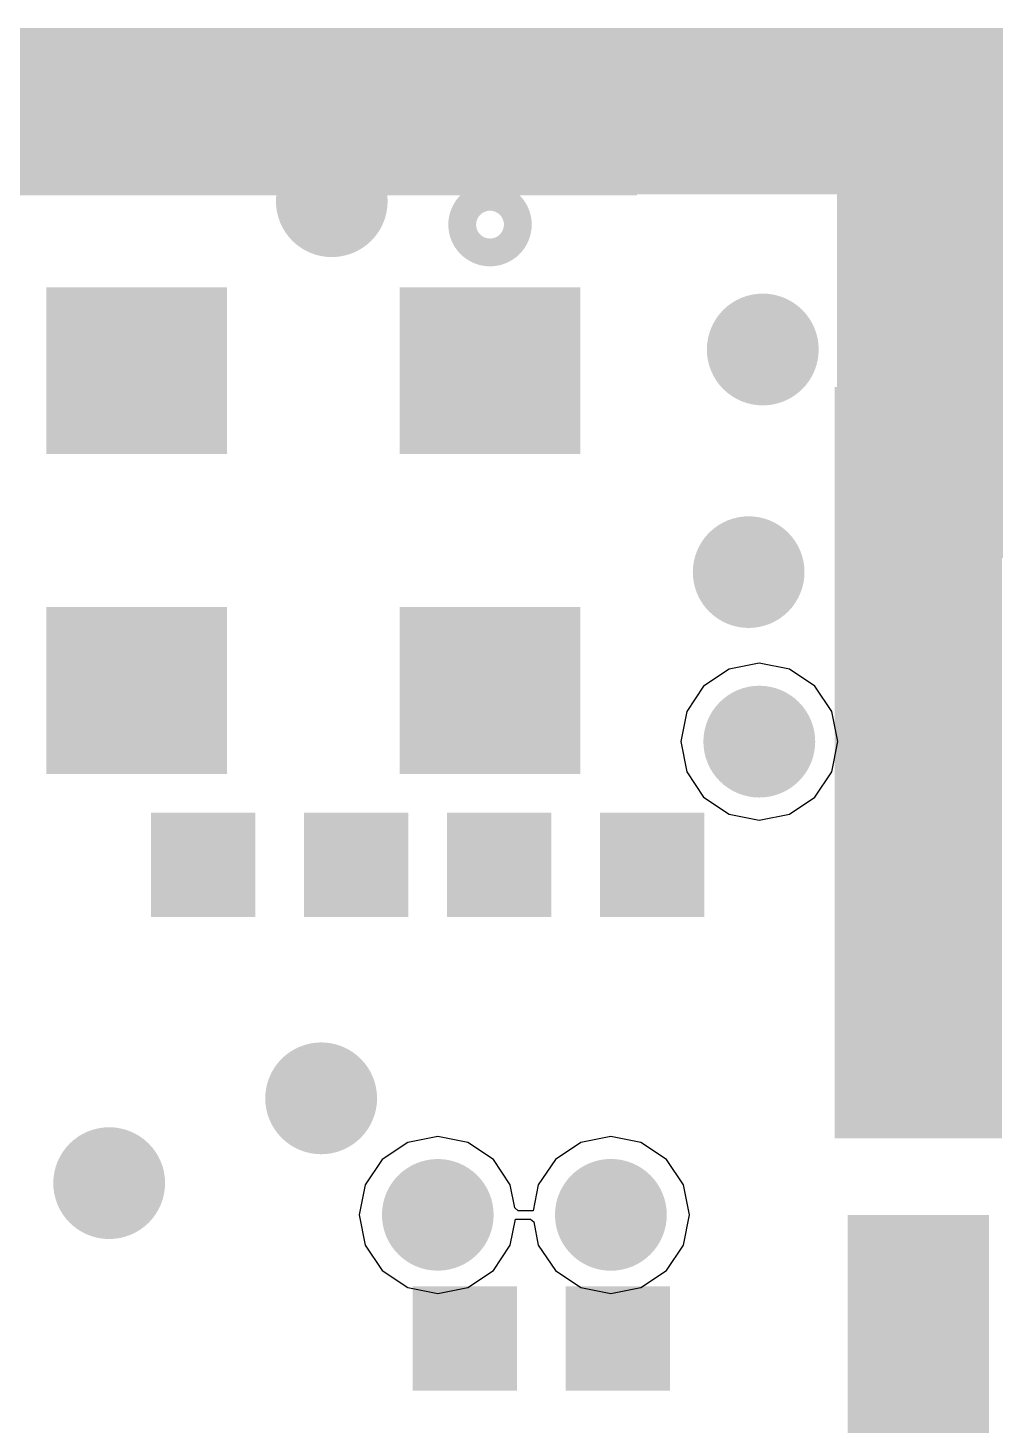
# Model space of a CAD drawing. Header units: inches. Extents: x -103 to 137, y -40 to 49.
# Drawn here: x -46.38 to -39.37, y 14.57 to 24.62 of the extents above; entities that cross this region are included whole.
import ezdxf

# ---------------------------------------------------------------- set-up
doc = ezdxf.new("R2010")
doc.units = ezdxf.units.IN
doc.header["$MEASUREMENT"] = 0
for name, color, linetype in [('BottomSolder', 6, 'Continuous'), ('MidLayer1', 16, 'Continuous'), ('MultiLayer', 9, 'Continuous'), ('TopOverlay', 2, 'Continuous'), ('TopPaste', 8, 'Continuous'), ('TopSolder', 216, 'Continuous'), ('ViaHoleLayer', 16, 'Continuous')]:
    doc.layers.add(name, color=color, linetype=linetype)

# ---------------------------------------------------------------- blocks, each defined once
blk = doc.blocks.new('HP5210_23')
at = {"layer": 'TopPaste'}
blk.add_solid([(-0.10236, -0.01969), (0.10236, -0.01969), (-0.10236, 0.01969), (0.10236, 0.01969)], dxfattribs=at)
at = {"layer": 'TopSolder'}
blk.add_solid([(-0.10636, -0.02369), (0.10636, -0.02369), (-0.10636, 0.02369), (0.10636, 0.02369)], dxfattribs=at)
blk = doc.blocks.new('HP5210_25')
at = {"layer": 'TopPaste'}
blk.add_solid([(-0.04936, -0.02006), (0.15536, -0.02006), (-0.04936, 0.01931), (0.15536, 0.01931)], dxfattribs=at)
at = {"layer": 'TopSolder'}
blk.add_solid([(-0.05336, -0.02406), (0.15936, -0.02406), (-0.05336, 0.02331), (0.15936, 0.02331)], dxfattribs=at)
blk = doc.blocks.new('ASFLMB_5_0_3_2___32')
at = {"layer": 'TopOverlay'}
for points, const_width in [([(-0.04213, -0.08661, 1), (-0.05787, -0.08661, 1)], 0.00787), ([(-0.05984, -0.08661, 1), (-0.05591, -0.08661, 1)], 0.00394), ([(-0.04409, -0.08661, 1), (-0.04016, -0.08661, 1)], 0.00394)]:
    blk.add_lwpolyline(points, format="xyb", close=True, dxfattribs=dict(at, const_width=const_width))
at = {"layer": 'TopPaste'}
for points in [[(-0.07362, 0.02362), (-0.02638, 0.02362), (-0.07362, 0.06693), (-0.02638, 0.06693)], [(0.02638, 0.02362), (0.07362, 0.02362), (0.02638, 0.06693), (0.07362, 0.06693)], [(-0.07362, -0.06693), (-0.02638, -0.06693), (-0.07362, -0.02362), (-0.02638, -0.02362)], [(0.02638, -0.06693), (0.07362, -0.06693), (0.02638, -0.02362), (0.07362, -0.02362)]]:
    blk.add_solid(points, dxfattribs=at)
at = {"layer": 'TopSolder'}
for points in [[(-0.07559, 0.02165), (-0.02441, 0.02165), (-0.07559, 0.0689), (-0.02441, 0.0689)], [(0.02441, 0.02165), (0.07559, 0.02165), (0.02441, 0.0689), (0.07559, 0.0689)], [(-0.07559, -0.0689), (-0.02441, -0.0689), (-0.07559, -0.02165), (-0.02441, -0.02165)], [(0.02441, -0.0689), (0.07559, -0.0689), (0.02441, -0.02165), (0.07559, -0.02165)]]:
    blk.add_solid(points, dxfattribs=at)
blk = doc.blocks.new('____402_____77')
at = {"layer": 'TopPaste'}
for points in [[(-0.03445, -0.0128), (-0.00886, -0.0128), (-0.03445, 0.0128), (-0.00886, 0.0128)], [(0.00886, -0.0128), (0.03445, -0.0128), (0.00886, 0.0128), (0.03445, 0.0128)]]:
    blk.add_solid(points, dxfattribs=at)
at = {"layer": 'TopSolder'}
for points in [[(-0.03642, -0.01476), (-0.00689, -0.01476), (-0.03642, 0.01476), (-0.00689, 0.01476)], [(0.00689, -0.01476), (0.03642, -0.01476), (0.00689, 0.01476), (0.03642, 0.01476)]]:
    blk.add_solid(points, dxfattribs=at)
blk = doc.blocks.new('____402_____98')
at = {"layer": 'TopPaste'}
for points in [[(-0.03445, -0.0128), (-0.00886, -0.0128), (-0.03445, 0.0128), (-0.00886, 0.0128)], [(0.00886, -0.0128), (0.03445, -0.0128), (0.00886, 0.0128), (0.03445, 0.0128)]]:
    blk.add_solid(points, dxfattribs=at)
at = {"layer": 'TopSolder'}
for points in [[(-0.03642, -0.01476), (-0.00689, -0.01476), (-0.03642, 0.01476), (-0.00689, 0.01476)], [(0.00689, -0.01476), (0.03642, -0.01476), (0.00689, 0.01476), (0.03642, 0.01476)]]:
    blk.add_solid(points, dxfattribs=at)
blk = doc.blocks.new('____402_____124')
at = {"layer": 'TopPaste'}
for points in [[(-0.03445, -0.0128), (-0.00886, -0.0128), (-0.03445, 0.0128), (-0.00886, 0.0128)], [(0.00886, -0.0128), (0.03445, -0.0128), (0.00886, 0.0128), (0.03445, 0.0128)]]:
    blk.add_solid(points, dxfattribs=at)
at = {"layer": 'TopSolder'}
for points in [[(-0.03642, -0.01476), (-0.00689, -0.01476), (-0.03642, 0.01476), (-0.00689, 0.01476)], [(0.00689, -0.01476), (0.03642, -0.01476), (0.00689, 0.01476), (0.03642, 0.01476)]]:
    blk.add_solid(points, dxfattribs=at)

msp = doc.modelspace()

# ---------------------------------------------------------------- linework, layer by layer
at = {"layer": 'BottomSolder', "const_width": 0.402}
for points in [[(-40.737, 24.034, 1), (-40.335, 24.034, 1)], [(-42.794, 23.958, 1), (-42.393, 23.958, 1)], [(-44.394, 23.373, 1), (-43.993, 23.373, 1)], [(-41.296, 22.307, 1), (-40.894, 22.307, 1)], [(-45.766, 22.129, 1), (-45.364, 22.129, 1)], [(-40.026, 21.824, 1), (-39.624, 21.824, 1)], [(-41.397, 20.706, 1), (-40.996, 20.706, 1)], [(-40.102, 20.579, 1), (-39.7, 20.579, 1)], [(-41.321, 19.487, 1), (-40.919, 19.487, 1)], [(-40.178, 18.725, 1), (-39.776, 18.725, 1)], [(-44.471, 16.922, 1), (-44.069, 16.922, 1)], [(-45.995, 16.312, 1), (-45.593, 16.312, 1)], [(-43.632, 16.084, 1), (-43.231, 16.084, 1)], [(-42.388, 16.084, 1), (-41.986, 16.084, 1)]]:
    msp.add_lwpolyline(points, format="xyb", close=True, dxfattribs=at)
at = {"layer": 'MidLayer1'}
for p, q in [((-41.336, 20.009), (-41.52, 19.887)), ((-41.12, 20.052), (-41.336, 20.009)), ((-40.904, 20.009), (-41.12, 20.052)), ((-40.721, 19.887), (-40.904, 20.009)), ((-41.52, 19.887), (-41.642, 19.703)), ((-40.598, 19.703), (-40.721, 19.887)), ((-41.642, 19.703), (-41.685, 19.487)), ((-40.555, 19.487), (-40.598, 19.703)), ((-41.685, 19.487), (-41.642, 19.271)), ((-40.598, 19.271), (-40.555, 19.487)), ((-41.642, 19.271), (-41.52, 19.088)), ((-40.721, 19.088), (-40.598, 19.271)), ((-41.52, 19.088), (-41.336, 18.965)), ((-40.904, 18.965), (-40.721, 19.088)), ((-41.336, 18.965), (-41.12, 18.922)), ((-41.12, 18.922), (-40.904, 18.965)), ((-43.648, 16.605), (-43.831, 16.483)), ((-43.432, 16.648), (-43.648, 16.605)), ((-43.215, 16.605), (-43.432, 16.648)), ((-43.032, 16.483), (-43.215, 16.605)), ((-42.403, 16.605), (-42.586, 16.483)), ((-42.187, 16.648), (-42.403, 16.605)), ((-41.971, 16.605), (-42.187, 16.648)), ((-41.788, 16.483), (-41.971, 16.605)), ((-43.831, 16.483), (-43.953, 16.3)), ((-42.91, 16.3), (-43.032, 16.483)), ((-42.586, 16.483), (-42.709, 16.3)), ((-41.665, 16.3), (-41.788, 16.483)), ((-43.953, 16.3), (-43.996, 16.084)), ((-42.877, 16.134), (-42.91, 16.3)), ((-42.709, 16.3), (-42.746, 16.114)), ((-41.622, 16.084), (-41.665, 16.3)), ((-43.996, 16.084), (-43.953, 15.867)), ((-42.853, 16.114), (-42.877, 16.134)), ((-42.746, 16.114), (-42.853, 16.114)), ((-42.746, 16.114), (-42.746, 16.114)), ((-41.665, 15.867), (-41.622, 16.084)), ((-42.91, 15.867), (-42.873, 16.053)), ((-42.873, 16.053), (-42.766, 16.053)), ((-42.766, 16.053), (-42.742, 16.033)), ((-42.742, 16.033), (-42.709, 15.867)), ((-43.953, 15.867), (-43.831, 15.684)), ((-43.032, 15.684), (-42.91, 15.867)), ((-42.709, 15.867), (-42.586, 15.684)), ((-41.788, 15.684), (-41.665, 15.867)), ((-43.831, 15.684), (-43.648, 15.562)), ((-43.215, 15.562), (-43.032, 15.684)), ((-42.586, 15.684), (-42.403, 15.562)), ((-41.971, 15.562), (-41.788, 15.684)), ((-43.648, 15.562), (-43.432, 15.519)), ((-43.432, 15.519), (-43.215, 15.562)), ((-42.403, 15.562), (-42.187, 15.519)), ((-42.187, 15.519), (-41.971, 15.562))]:
    msp.add_line(p, q, dxfattribs=at)
at = {"layer": 'MidLayer1', "const_width": 0.3}
for points in [[(-40.686, 24.034, 1), (-40.386, 24.034, 1)], [(-42.743, 23.958, 1), (-42.443, 23.958, 1)], [(-44.344, 23.373, 1), (-44.044, 23.373, 1)], [(-41.245, 22.307, 1), (-40.945, 22.307, 1)], [(-45.715, 22.129, 1), (-45.415, 22.129, 1)], [(-39.975, 21.824, 1), (-39.675, 21.824, 1)], [(-41.346, 20.706, 1), (-41.046, 20.706, 1)], [(-40.051, 20.579, 1), (-39.751, 20.579, 1)], [(-41.27, 19.487, 1), (-40.97, 19.487, 1)], [(-40.127, 18.725, 1), (-39.827, 18.725, 1)], [(-44.42, 16.922, 1), (-44.12, 16.922, 1)], [(-45.944, 16.312, 1), (-45.644, 16.312, 1)], [(-43.582, 16.084, 1), (-43.282, 16.084, 1)], [(-42.337, 16.084, 1), (-42.037, 16.084, 1)]]:
    msp.add_lwpolyline(points, format="xyb", close=True, dxfattribs=at)
at = {"layer": 'MultiLayer', "const_width": 0.3}
for points in [[(-40.686, 24.034, 1), (-40.386, 24.034, 1)], [(-42.743, 23.958, 1), (-42.443, 23.958, 1)], [(-44.344, 23.373, 1), (-44.044, 23.373, 1)], [(-41.245, 22.307, 1), (-40.945, 22.307, 1)], [(-45.715, 22.129, 1), (-45.415, 22.129, 1)], [(-39.975, 21.824, 1), (-39.675, 21.824, 1)], [(-41.346, 20.706, 1), (-41.046, 20.706, 1)], [(-40.051, 20.579, 1), (-39.751, 20.579, 1)], [(-41.27, 19.487, 1), (-40.97, 19.487, 1)], [(-40.127, 18.725, 1), (-39.827, 18.725, 1)], [(-44.42, 16.922, 1), (-44.12, 16.922, 1)], [(-45.944, 16.312, 1), (-45.644, 16.312, 1)], [(-43.582, 16.084, 1), (-43.282, 16.084, 1)], [(-42.337, 16.084, 1), (-42.037, 16.084, 1)]]:
    msp.add_lwpolyline(points, format="xyb", close=True, dxfattribs=at)
at = {"layer": 'TopOverlay'}
msp.add_solid([(-40.485, 9.073), (-39.469, 9.073), (-40.485, 16.084), (-39.469, 16.084)], dxfattribs=at)
at = {"layer": 'TopSolder', "const_width": 0.402}
for points in [[(-40.737, 24.034, 1), (-40.335, 24.034, 1)], [(-42.794, 23.958, 1), (-42.393, 23.958, 1)], [(-44.394, 23.373, 1), (-43.993, 23.373, 1)], [(-41.296, 22.307, 1), (-40.894, 22.307, 1)], [(-45.766, 22.129, 1), (-45.364, 22.129, 1)], [(-40.026, 21.824, 1), (-39.624, 21.824, 1)], [(-41.397, 20.706, 1), (-40.996, 20.706, 1)], [(-40.102, 20.579, 1), (-39.7, 20.579, 1)], [(-41.321, 19.487, 1), (-40.919, 19.487, 1)], [(-40.178, 18.725, 1), (-39.776, 18.725, 1)], [(-44.471, 16.922, 1), (-44.069, 16.922, 1)], [(-45.995, 16.312, 1), (-45.593, 16.312, 1)], [(-43.632, 16.084, 1), (-43.231, 16.084, 1)], [(-42.388, 16.084, 1), (-41.986, 16.084, 1)]]:
    msp.add_lwpolyline(points, format="xyb", close=True, dxfattribs=at)
at = {"layer": 'TopSolder'}
for points in [[(-48.283, 24.618), (-48.283, 23.424), (-39.368, 24.618), (-39.368, 23.424)], [(-40.561, 20.808), (-39.368, 20.808), (-40.561, 24.618), (-39.368, 24.618)]]:
    msp.add_solid(points, dxfattribs=at)
at = {"layer": 'ViaHoleLayer', "const_width": 0.15}
for points in [[(-40.611, 24.034, 1), (-40.461, 24.034, 1)], [(-42.668, 23.958, 1), (-42.518, 23.958, 1)], [(-44.269, 23.373, 1), (-44.119, 23.373, 1)], [(-41.17, 22.307, 1), (-41.02, 22.307, 1)], [(-45.64, 22.129, 1), (-45.49, 22.129, 1)], [(-39.9, 21.824, 1), (-39.75, 21.824, 1)], [(-41.271, 20.706, 1), (-41.121, 20.706, 1)], [(-39.976, 20.579, 1), (-39.826, 20.579, 1)], [(-41.195, 19.487, 1), (-41.045, 19.487, 1)], [(-40.052, 18.725, 1), (-39.902, 18.725, 1)], [(-44.345, 16.922, 1), (-44.195, 16.922, 1)], [(-45.869, 16.312, 1), (-45.719, 16.312, 1)], [(-43.507, 16.084, 1), (-43.357, 16.084, 1)], [(-42.262, 16.084, 1), (-42.112, 16.084, 1)]]:
    msp.add_lwpolyline(points, format="xyb", close=True, dxfattribs=at)

# ---------------------------------------------------------------- block references
at = {"xscale": 25.4, "yscale": 25.4, "zscale": 25.4}
for name, p, rotation in [('HP5210_25', (-43.355, 24.008), 180), ('ASFLMB_5_0_3_2___32', (-44.326, 21.005), 180), ('HP5210_23', (-39.977, 19.335), 90), ('____402_____98', (-42.441, 18.602), 180)]:
    msp.add_blockref(name, p, dxfattribs=dict(at, rotation=rotation))
for name, p in [('____402_____124', (-44.568, 18.602)), ('____402_____77', (-42.686, 15.195))]:
    msp.add_blockref(name, p, dxfattribs=at)

doc.saveas('drawing.dxf')
